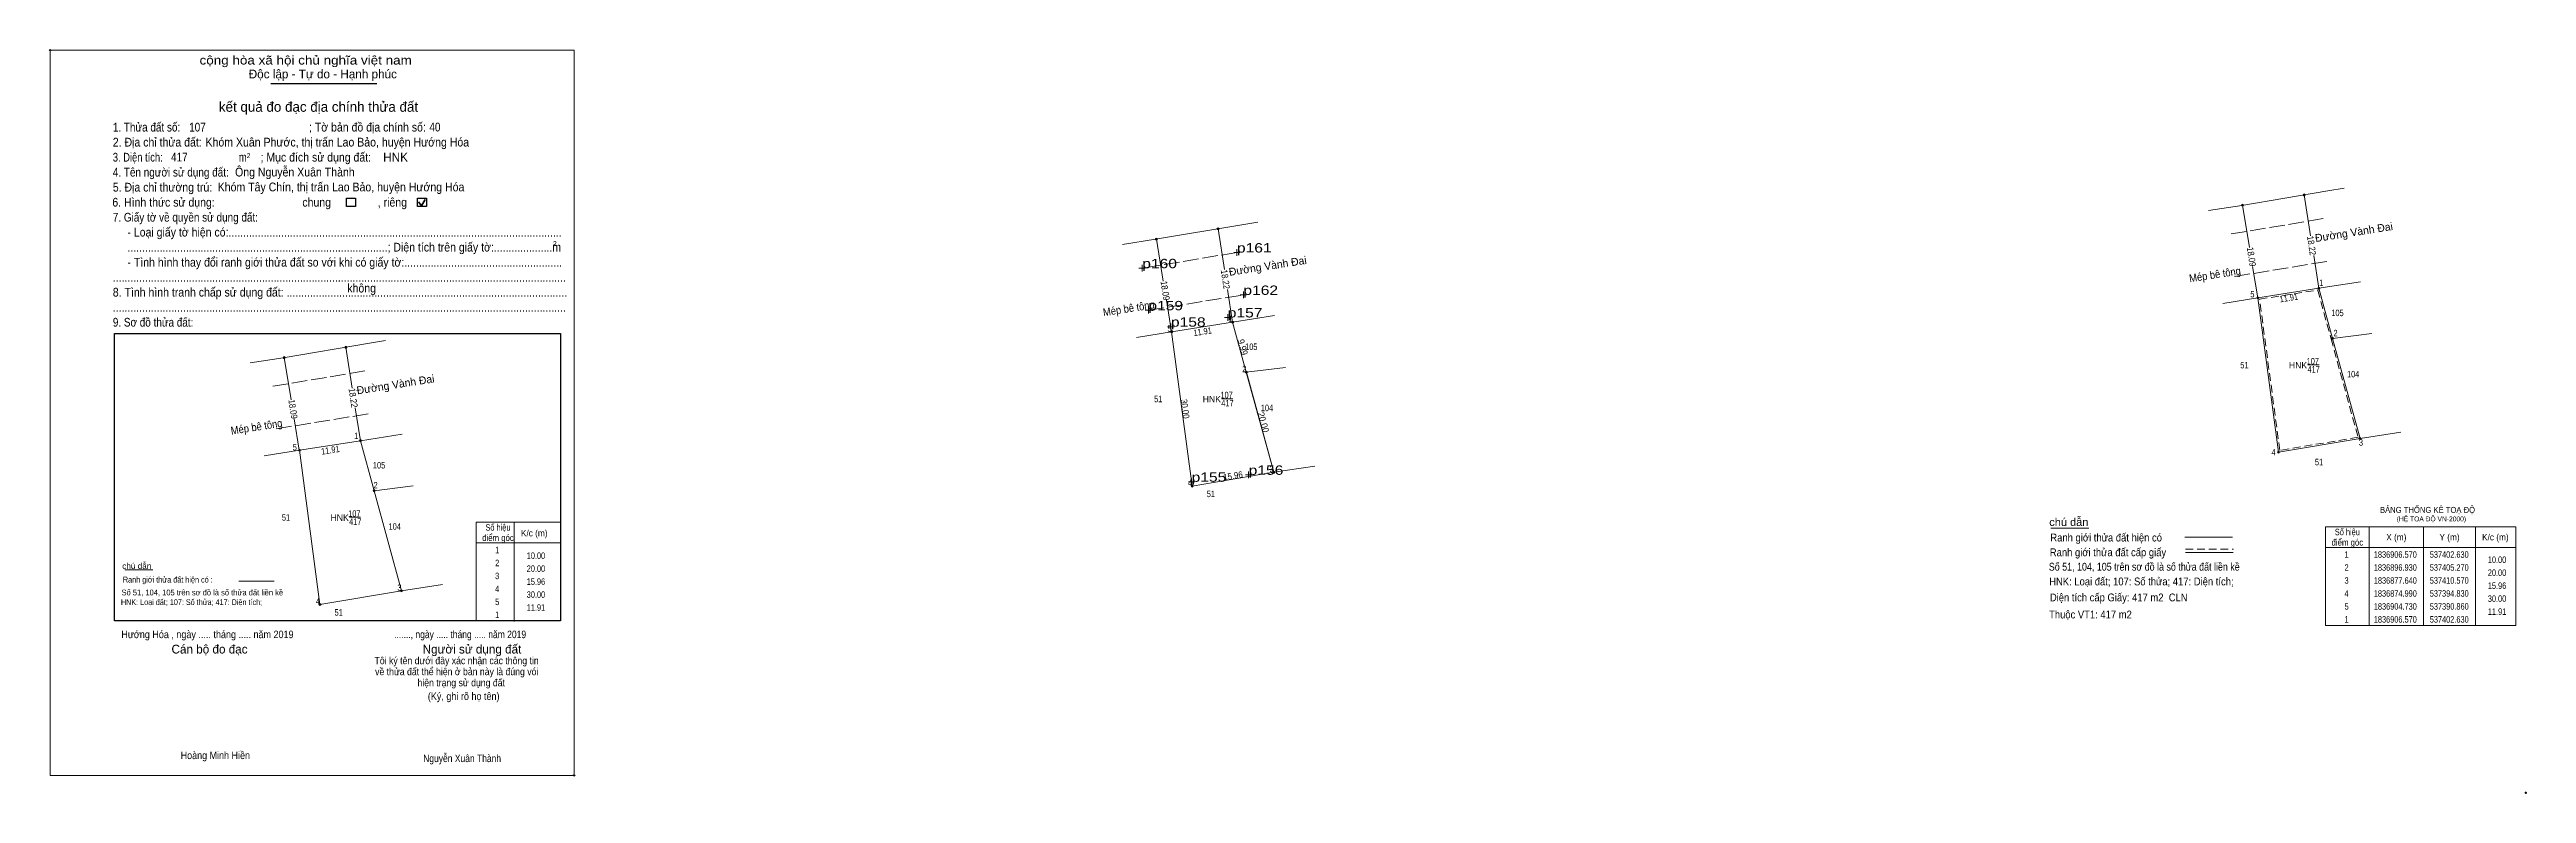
# Model space of a CAD drawing. Header units: metres. Extents: x 537174 to 537652, y 1836816 to 1836959.
import ezdxf
from ezdxf.enums import TextEntityAlignment as Align

# ---------------------------------------------------------------- set-up
doc = ezdxf.new("R2010")
doc.units = ezdxf.units.M
doc.header["$LTSCALE"] = 0.5
doc.header["$PDMODE"] = 32
doc.header["$PDSIZE"] = 0.25
doc.linetypes.add('LONG_DASHED', pattern=[7.5, 6, -1.5])
doc.linetypes.add('MEDIUM_DASHED', pattern=[4.5, 3, -1.5])
for name, color, linetype, lineweight in [('1', 7, 'Continuous', 13), ('10', 7, 'Continuous', 13), ('13', 7, 'Continuous', 13), ('15', 7, 'Continuous', 13), ('17', 7, 'Continuous', 13), ('2', 7, 'Continuous', 25), ('23', 7, 'Continuous', 13), ('6', 7, 'LONG_DASHED', 13), ('63', 7, 'Continuous', 13), ('7', 7, 'Continuous', 13)]:
    doc.layers.add(name, color=color, linetype=linetype, lineweight=lineweight)
doc.layers.add('12', color=7, linetype='Continuous')
doc.layers.add('36', color=7, linetype='Continuous')

msp = doc.modelspace()

# ---------------------------------------------------------------- hatches: boundary and pattern name
at = {"layer": '63'}
for points in [[(537609.52, 1836931.09, 1), (537609.12, 1836931.09, 1)], [(537597.63, 1836929.1, 1), (537597.23, 1836929.1, 1)], [(537388.12, 1836922.58, 1), (537387.72, 1836922.58, 1)], [(537400.01, 1836924.57, 1), (537399.61, 1836924.57, 1)], [(537600.57, 1836911.25, 1), (537600.17, 1836911.25, 1)], [(537612.34, 1836913.09, 1), (537611.94, 1836913.09, 1)], [(537402.83, 1836906.57, 1), (537402.43, 1836906.57, 1)], [(537231.78, 1836901.73, 1), (537231.38, 1836901.73, 1)], [(537391.06, 1836904.73, 1), (537390.66, 1836904.73, 1)], [(537614.99, 1836903.45, 1), (537614.59, 1836903.45, 1)], [(537219.89, 1836899.74, 1), (537219.49, 1836899.74, 1)], [(537405.48, 1836896.93, 1), (537405.08, 1836896.93, 1)], [(537222.83, 1836881.89, 1), (537222.43, 1836881.89, 1)], [(537234.6, 1836883.73, 1), (537234.2, 1836883.73, 1)], [(537620.28, 1836884.16, 1), (537619.88, 1836884.16, 1)], [(537410.77, 1836877.64, 1), (537410.37, 1836877.64, 1)], [(537604.54, 1836881.51, 1), (537604.14, 1836881.51, 1)], [(537237.25, 1836874.09, 1), (537236.85, 1836874.09, 1)], [(537395.03, 1836874.99, 1), (537394.63, 1836874.99, 1)], [(537242.54, 1836854.8, 1), (537242.14, 1836854.8, 1)], [(537226.8, 1836852.15, 1), (537226.4, 1836852.15, 1)]]:
    msp.add_hatch(color=256, dxfattribs=at).paths.add_polyline_path(points)

# ---------------------------------------------------------------- linework, layer by layer
at = {"layer": '1', "linetype": 'MEDIUM_DASHED'}
msp.add_lwpolyline([(537611.92, 1836912.75), (537614.49, 1836903.37), (537619.7, 1836884.4), (537604.6, 1836881.86), (537600.71, 1836911)], close=True, dxfattribs=at)
at = {"layer": '1'}
for points in [[(537402.63, 1836906.57), (537405.27, 1836896.93), (537410.57, 1836877.64), (537394.83, 1836874.99), (537390.86, 1836904.73)], [(537234.4, 1836883.73), (537237.04, 1836874.09), (537242.34, 1836854.8), (537226.6, 1836852.15), (537222.63, 1836881.89)]]:
    msp.add_lwpolyline(points, close=True, dxfattribs=at)
at = {"layer": '10'}
for p, q in [((537612.14, 1836913.09), (537614.78, 1836903.45)), ((537402.63, 1836906.57), (537405.27, 1836896.93)), ((537622.34, 1836904.38), (537614.78, 1836903.45)), ((537614.79, 1836903.45), (537620.08, 1836884.16)), ((537412.83, 1836897.86), (537405.27, 1836896.93)), ((537405.28, 1836896.93), (537410.57, 1836877.64)), ((537234.4, 1836883.73), (537237.04, 1836874.09)), ((537620.08, 1836884.16), (537627.97, 1836885.34)), ((537410.57, 1836877.64), (537418.46, 1836878.82)), ((537244.6, 1836875.02), (537237.04, 1836874.09)), ((537237.05, 1836874.09), (537242.34, 1836854.8)), ((537242.34, 1836854.8), (537250.23, 1836855.98))]:
    msp.add_line(p, q, dxfattribs=at)
at = {"layer": '13'}
for p, q in [((537610.03, 1836898.34), (537612.18, 1836898.34)), ((537400.52, 1836891.82), (537402.67, 1836891.82)), ((537232.29, 1836868.98), (537234.44, 1836868.98))]:
    msp.add_line(p, q, dxfattribs=at)
at = {"layer": '15'}
for p, q in [((537609.32, 1836931.09), (537610.55, 1836923.22)), ((537597.43, 1836929.1), (537598.76, 1836920.97)), ((537387.92, 1836922.58), (537389.25, 1836914.45)), ((537399.81, 1836924.57), (537401.04, 1836916.7)), ((537599.36, 1836917.3), (537600.35, 1836911.25)), ((537611.15, 1836919.41), (537612.14, 1836913.09)), ((537389.85, 1836910.78), (537390.84, 1836904.73)), ((537401.64, 1836912.89), (537402.63, 1836906.57)), ((537600.37, 1836911.25), (537604.34, 1836881.51)), ((537231.58, 1836901.73), (537232.81, 1836893.86)), ((537390.86, 1836904.73), (537394.83, 1836874.99)), ((537219.69, 1836899.74), (537221.02, 1836891.61)), ((537221.62, 1836887.94), (537222.61, 1836881.89)), ((537233.41, 1836890.05), (537234.4, 1836883.73)), ((537222.63, 1836881.89), (537226.6, 1836852.15)), ((537604.34, 1836881.51), (537620.08, 1836884.16)), ((537394.83, 1836874.99), (537410.57, 1836877.64)), ((537226.6, 1836852.15), (537242.34, 1836854.8))]:
    msp.add_line(p, q, dxfattribs=at)
at = {"layer": '17'}
for p, q in [((537560.46, 1836866.88), (537567.77, 1836866.88)), ((537188.96, 1836858.85), (537194.37, 1836858.85))]:
    msp.add_line(p, q, dxfattribs=at)
at = {"layer": '2'}
for p, q in [((537217.12, 1836952.57), (537237.55, 1836952.57)), ((537186.95, 1836904.38), (537272.97, 1836904.38)), ((537272.97, 1836904.38), (537272.97, 1836849.01))]:
    msp.add_line(p, q, dxfattribs=at)
at = {"layer": '2', "lineweight": 35}
for p, q in [((537245.62, 1836929.73), (537246.19, 1836928.99)), ((537246.19, 1836928.99), (537246.89, 1836930.24))]:
    msp.add_line(p, q, dxfattribs=at)
at = {"layer": '2', "lineweight": 13}
msp.add_lwpolyline([(537174.56, 1836958.98), (537275.6, 1836958.98), (537275.6, 1836819.23), (537174.56, 1836819.23)], close=True, dxfattribs=at)
at = {"layer": '2'}
for points in [[(537231.74, 1836930.48), (537233.48, 1836930.48), (537233.48, 1836928.86), (537231.74, 1836928.86)], [(537245.39, 1836930.48), (537247.13, 1836930.48), (537247.13, 1836928.86), (537245.39, 1836928.86)]]:
    msp.add_lwpolyline(points, close=True, dxfattribs=at)
msp.add_lwpolyline([(537272.97, 1836849.01), (537186.95, 1836849.01), (537186.95, 1836904.38)], dxfattribs=at)
for p in [(537174.56, 1836958.98), (537275.6, 1836819.23)]:
    msp.add_point(p, dxfattribs=at)
at = {"layer": '23'}
for p, q in [((537597.26, 1836929.07), (537613.89, 1836931.85)), ((537613.89, 1836931.85), (537617, 1836932.37)), ((537387.75, 1836922.55), (537404.38, 1836925.33)), ((537404.38, 1836925.33), (537407.49, 1836925.85)), ((537590.88, 1836928.06), (537597.26, 1836929.07)), ((537381.37, 1836921.54), (537387.75, 1836922.55)), ((537600.37, 1836911.25), (537593.59, 1836910.14)), ((537219.52, 1836899.71), (537236.15, 1836902.49)), ((537236.15, 1836902.49), (537239.26, 1836903.01)), ((537390.86, 1836904.73), (537384.08, 1836903.62)), ((537213.14, 1836898.7), (537219.52, 1836899.71)), ((537222.63, 1836881.89), (537215.85, 1836880.78))]:
    msp.add_line(p, q, dxfattribs=at)
for points in [[(537620.19, 1836914.35), (537612.14, 1836913.09), (537600.37, 1836911.25)], [(537410.68, 1836907.83), (537402.63, 1836906.57), (537390.86, 1836904.73)], [(537242.45, 1836884.99), (537234.4, 1836883.73), (537222.63, 1836881.89)]]:
    msp.add_lwpolyline(points, dxfattribs=at)
at = {"layer": '6'}
for p, q in [((537612.97, 1836926.52), (537594.71, 1836923.49)), ((537403.46, 1836920), (537385.2, 1836916.97)), ((537595.89, 1836915.38), (537614.21, 1836918.35)), ((537386.38, 1836908.86), (537404.7, 1836911.83)), ((537235.23, 1836897.16), (537216.97, 1836894.13)), ((537218.15, 1836886.02), (537236.47, 1836888.99))]:
    msp.add_line(p, q, dxfattribs=at)
at = {"layer": '6', "linetype": 'Continuous'}
for p, q in [((537586.27, 1836865.12), (537595.49, 1836865.12)), ((537586.41, 1836862.16), (537595.62, 1836862.16)), ((537210.93, 1836856.67), (537217.77, 1836856.67))]:
    msp.add_line(p, q, dxfattribs=at)
at = {"layer": '6', "linetype": 'MEDIUM_DASHED'}
msp.add_line((537586.41, 1836862.79), (537595.67, 1836862.79), dxfattribs=at)
at = {"layer": '6'}
msp.add_point((537652.06, 1836815.87), dxfattribs=at)
at = {"layer": '63'}
for p, q in [((537256.73, 1836868.01), (537272.97, 1836868.01)), ((537264.08, 1836867.91), (537264.08, 1836848.91)), ((537272.97, 1836868.01), (537272.97, 1836849.01)), ((537256.73, 1836864.01), (537272.97, 1836864.01)), ((537613.44, 1836863.13), (537650.14, 1836863.13)), ((537621.84, 1836867.13), (537621.84, 1836848.13)), ((537632.34, 1836867.13), (537632.34, 1836848.13)), ((537642.34, 1836867.13), (537642.34, 1836848.13))]:
    msp.add_line(p, q, dxfattribs=at)
msp.add_lwpolyline([(537272.97, 1836849.01), (537256.73, 1836849.01), (537256.73, 1836868.01)], dxfattribs=at)
msp.add_lwpolyline([(537613.44, 1836867.13), (537650.14, 1836867.13), (537650.14, 1836848.13), (537613.44, 1836848.13)], close=True, dxfattribs=at)
for centre in [(537609.32, 1836931.09), (537597.43, 1836929.1), (537387.92, 1836922.58), (537399.81, 1836924.57), (537600.37, 1836911.25), (537612.14, 1836913.09), (537402.63, 1836906.57), (537231.58, 1836901.73), (537390.86, 1836904.73), (537614.79, 1836903.45), (537219.69, 1836899.74), (537405.28, 1836896.93), (537222.63, 1836881.89), (537234.4, 1836883.73), (537620.08, 1836884.16), (537410.57, 1836877.64), (537604.34, 1836881.51), (537237.05, 1836874.09), (537394.83, 1836874.99), (537242.34, 1836854.8), (537226.6, 1836852.15)]:
    msp.add_circle(centre, 0.2, dxfattribs=at)
at = {"layer": '7'}
for p, q in [((537403.46, 1836919.38), (537403.46, 1836920.62)), ((537385.82, 1836916.97), (537384.57, 1836916.97)), ((537385.2, 1836916.34), (537385.2, 1836917.59)), ((537404.09, 1836920), (537402.84, 1836920)), ((537405.33, 1836911.83), (537404.08, 1836911.83)), ((537404.7, 1836911.2), (537404.7, 1836912.45)), ((537387.01, 1836908.86), (537385.76, 1836908.86)), ((537386.38, 1836908.24), (537386.38, 1836909.49)), ((537390.73, 1836905.08), (537390.73, 1836906.32)), ((537402.31, 1836907.48), (537401.07, 1836907.48)), ((537401.69, 1836906.85), (537401.69, 1836908.1)), ((537391.35, 1836905.7), (537390.1, 1836905.7)), ((537406.35, 1836877.15), (537405.1, 1836877.15)), ((537405.72, 1836876.53), (537405.72, 1836877.78)), ((537395.34, 1836875.81), (537394.09, 1836875.81)), ((537394.72, 1836875.18), (537394.72, 1836876.43))]:
    msp.add_line(p, q, dxfattribs=at)

# ---------------------------------------------------------------- texts
at = {"layer": '1', "width": 0.85}
for p in [(537611.145, 1836896.86), (537401.635, 1836890.34), (537233.405, 1836867.5)]:
    msp.add_text('417', height=1.25, dxfattribs=at).set_placement(p, align=Align.CENTER)
at = {"layer": '1'}
for s, height, width, p in [('BẢNG THỐNG KÊ TOẠ ĐỘ ', 1.159, 0.95, (537623.94, 1836869.81)), ('(HỆ TOẠ ĐỘ VN-2000)', 0.9374, 0.9, (537627.16, 1836868.18))]:
    msp.add_text(s, height=height, dxfattribs=dict(at, width=width)).set_placement(p)
at = {"layer": '12', "width": 1.25}
for s, p in [('p161', (537403.46, 1836920)), ('p160', (537385.2, 1836916.97)), ('p159', (537386.38, 1836908.86)), ('p162', (537404.7, 1836911.83)), ('p158', (537390.73, 1836905.7)), ('p157', (537401.69, 1836907.48)), ('p155', (537394.72, 1836875.81)), ('p156', (537405.72, 1836877.15))]:
    msp.add_text(s, height=1.8, dxfattribs=at).set_placement(p)
at = {"layer": '13'}
for s, width, p in [('105', 0.85, (537615.735, 1836907.73)), ('105', 0.85, (537406.225, 1836901.21)), ('51', 0.75, (537597.785, 1836897.67)), ('107', 0.85, (537610.975, 1836898.42)), ('104', 0.85, (537618.76, 1836895.93)), ('51', 0.75, (537388.275, 1836891.15)), ('107', 0.85, (537401.465, 1836891.9)), ('104', 0.85, (537409.25, 1836889.41)), ('105', 0.85, (537237.995, 1836878.37)), ('51', 0.75, (537612.175, 1836878.98)), ('51', 0.75, (537398.435, 1836872.85)), ('51', 0.75, (537220.045, 1836868.31)), ('107', 0.85, (537233.235, 1836869.06)), ('104', 0.85, (537241.02, 1836866.57)), ('51', 0.75, (537230.205, 1836850.01))]:
    msp.add_text(s, height=1.25, dxfattribs=dict(at, width=width)).set_placement(p, align=Align.CENTER)
for p in [(537608.125, 1836897.64), (537398.615, 1836891.12), (537230.385, 1836868.28)]:
    msp.add_text('HNK', height=1.25, dxfattribs=at).set_placement(p, align=Align.CENTER)
at = {"layer": '2'}
for s, height, width, p in [('cộng hòa xã hội chủ nghĩa việt nam', 1.686, 1.15, (537203.37, 1836956.22)), ('1. Thửa đất số:', 1.686, 0.85, (537186.64, 1836943.31)), ('107', 1.69, 0.85, (537201.36, 1836943.31)), ('; Tờ bản đồ địa chính số:', 1.686, 0.9, (537224.48, 1836943.31)), ('40', 1.69, 0.85, (537247.7, 1836943.33)), ('3. Diện tích:', 1.686, 0.8, (537186.64, 1836937.52)), ('2. Địa chỉ thửa đất:', 1.686, 0.9, (537186.64, 1836940.42)), ('417', 1.69, 0.85, (537197.87, 1836937.54)), ('Khóm Xuân Phước, thị trấn Lao Bảo, huyện Hướng Hóa', 1.69, 0.9, (537204.52, 1836940.42)), ('; Mục đích sử dụng đất:', 1.686, 0.9, (537215.13, 1836937.52)), ('4. Tên người sử dụng đất:', 1.686, 0.85, (537186.64, 1836934.63)), ('Ông Nguyễn Xuân Thành', 1.69, 0.9, (537210.22, 1836934.65)), ('m', 1.686, 0.8, (537210.95, 1836937.52)), ('2', 0.9636, 0.8, (537212.47, 1836938.19)), ('6. Hình thức sử dụng:', 1.686, 0.9, (537186.55, 1836928.84)), ('5. Địa chỉ thường trú:', 1.686, 0.9, (537186.64, 1836931.74)), ('Khóm Tây Chín, thị trấn Lao Bảo, huyện Hướng Hóa', 1.69, 0.9, (537206.87, 1836931.78)), ('chung                , riêng', 1.686, 0.9, (537223.2, 1836928.84)), ('7. Giấy tờ về quyền sử dụng đất:', 1.686, 0.85, (537186.64, 1836925.95)), ('     - Loại giấy tờ hiện có:..................................................................................................................', 1.686, 0.9, (537186.64, 1836923.07)), ('     .........................................................................................; Diện tích trên giấy tờ:....................m', 1.686, 0.9, (537186.64, 1836920.18)), ('2', 0.9636, 0.8, (537271.56, 1836921.24)), ('     - Tình hình thay đổi ranh giới thửa đất so với khi có giấy tờ:......................................................', 1.686, 0.9, (537186.64, 1836917.28)), ('8. Tình hình tranh chấp sử dụng đất: ................................................................................................', 1.686, 0.9, (537186.64, 1836911.5)), ('...........................................................................................................................................................', 1.686, 0.9, (537186.64, 1836914.39)), ('không', 1.687, 0.9, (537231.87, 1836912.29)), ('9. Sơ đồ thửa đất:', 1.686, 0.85, (537186.64, 1836905.71)), ('...........................................................................................................................................................', 1.686, 0.9, (537186.64, 1836908.6)), ('Hướng Hóa , ngày ..... tháng ..... năm 2019', 1.444, 0.9, (537188.29, 1836845.67)), ('......., ngày ..... tháng ..... năm 2019', 1.444, 0.85, (537240.9, 1836845.67)), ('(Ký, ghi rõ họ tên)', 1.446, 0.9, (537247.4, 1836833.76)), ('Hoàng Minh Hiền', 1.44, 0.9, (537199.72, 1836822.36)), ('Nguyễn Xuân Thành', 1.44, 0.85, (537246.51, 1836821.78))]:
    msp.add_text(s, height=height, dxfattribs=dict(at, width=width)).set_placement(p)
for s, height, p in [('Độc lập - Tự do - Hạnh phúc', 1.686, (537212.86, 1836953.56)), ('HNK', 1.69, (537238.79, 1836937.52)), ('Cán bộ đo đạc', 1.687, (537197.96, 1836842.71)), ('Người sử dụng đất', 1.686, (537246.4, 1836842.71))]:
    msp.add_text(s, height=height, dxfattribs=at).set_placement(p)
for s, height, p in [('kết quả đo đạc địa chính thửa đất', 1.928, (537226.31, 1836947.12)), ('.', 0.4819, (537275.5987, 1836818.96))]:
    msp.add_text(s, height=height, dxfattribs=at).set_placement(p, align=Align.CENTER)
at = {"layer": '2', "width": 0.9}
for s, p in [('Tôi ký tên dưới đây xác nhận các thông tin', (537252.955, 1836840.65)), ('về thửa đất thể hiện ở bản này là đúng vói', (537252.975, 1836838.53)), ('hiện trạng sử dụng đất', (537253.84, 1836836.39))]:
    msp.add_text(s, height=1.393, dxfattribs=at).set_placement(p, align=Align.CENTER)
at = {"layer": '36'}
for p in [(537619.0195, 1836923.177), (537409.5095, 1836916.657), (537241.2795, 1836893.817)]:
    msp.add_text('Đường Vành Đai', height=1.5, rotation=8.856, dxfattribs=at).set_placement(p, align=Align.CENTER)
at = {"layer": '36', "width": 0.9}
for p in [(537592.2145, 1836915.0135), (537382.7045, 1836908.4935), (537214.4745, 1836885.6535)]:
    msp.add_text('Mép bê tông', height=1.5, rotation=8.856, dxfattribs=at).set_placement(p, align=Align.CENTER)
at = {"layer": '6'}
for s, height, width, p in [('chú dẫn', 1.512, 1.05, (537560.14, 1836867.29)), ('Ranh giới thửa đất cấp giấy', 1.512, 0.9, (537560.25, 1836861.46)), ('Ranh giới thửa đất hiện có ', 1.512, 0.9, (537560.35, 1836864.3)), ('chú dẫn', 1.123, 1.05, (537188.46, 1836859.02)), ('Số 51, 104, 105 trên sơ đồ là số thửa đất liền kề', 1.51, 0.85, (537560.06, 1836858.68)), ('HNK: Loại đất; 107: Số thửa; 417: Diện tích;', 1.12, 0.9, (537188.2, 1836852.05)), ('Số 51, 104, 105 trên sơ đồ là số thửa đất liền kề', 1.12, 0.85, (537188.32, 1836853.91)), ('Ranh giới thửa đất hiện có :', 1.126, 0.9, (537188.58, 1836856.39)), ('HNK: Loại đất; 107: Số thửa; 417: Diện tích;', 1.51, 0.9, (537560.13, 1836855.84)), ('Diện tích cấp Giấy: 417 m2  CLN', 1.51, 0.9, (537560.26, 1836852.76)), ('Thuộc VT1: 417 m2', 1.51, 0.9, (537560.11, 1836849.47))]:
    msp.add_text(s, height=height, dxfattribs=dict(at, width=width)).set_placement(p)
at = {"layer": '63'}
for s, rotation, width, p in [('18.09', 278.842, 0.9, (537598.5223, 1836919.0711)), ('18.22', 278.842, 0.9, (537610.1331, 1836921.236)), ('18.22', 278.842, 0.9, (537400.6231, 1836914.7161)), ('18.09', 278.842, 0.9, (537389.0123, 1836912.5511)), ('11.91', 8.885, 0.85, (537606.4385, 1836910.6543)), ('11.91', 8.885, 0.85, (537396.9285, 1836904.1343)), ('9.99', 285.315, 0.95, (537403.9935, 1836901.5901)), ('18.09', 278.842, 0.9, (537220.7823, 1836889.7111)), ('18.22', 278.842, 0.9, (537232.3931, 1836891.876)), ('30.00', 277.603, 0.9, (537392.8513, 1836889.7777)), ('20.00', 285.363, 0.95, (537407.9674, 1836887.1106)), ('11.91', 8.885, 0.85, (537228.6985, 1836881.2943)), ('15.96', 9.557, 0.9, (537402.8062, 1836876.3376))]:
    msp.add_text(s, height=1.25, rotation=rotation, dxfattribs=dict(at, width=width)).set_placement(p, align=Align.CENTER)
for s, width, p in [(' 5', 0.8, (537599.73, 1836911.34)), (' 1', 0.75, (537612.99, 1836913.53)), (' 5', 0.8, (537390.86, 1836904.73)), (' 1', 0.75, (537402.63, 1836906.57)), (' 2', 0.85, (537615.76, 1836903.84)), (' 2', 0.85, (537405.27, 1836896.93)), (' 5', 0.8, (537222.14, 1836881.84)), (' 1', 0.75, (537234, 1836884.03)), (' 4', 0.85, (537603.81, 1836880.88)), (' 3', 0.8, (537620.66, 1836882.76)), (' 3', 0.8, (537410.57, 1836877.64)), (' 2', 0.85, (537237.73, 1836874.53)), (' 4', 0.85, (537394.83, 1836874.99)), ('20.00', 0.85, (537270.03, 1836858.44)), ('10.00', 0.85, (537270.03, 1836860.94)), ('20.00', 0.85, (537648.29, 1836857.66)), ('10.00', 0.85, (537648.29, 1836860.16)), (' 4', 0.85, (537226.6, 1836852.15)), (' 3', 0.8, (537242.34, 1836854.8)), ('30.00', 0.85, (537270.03, 1836853.44)), ('15.96', 0.85, (537270.03, 1836855.94)), ('30.00', 0.85, (537648.29, 1836852.66)), ('15.96', 0.85, (537648.29, 1836855.16)), ('11.91', 0.85, (537270.03, 1836850.94)), ('11.91', 0.85, (537648.29, 1836850.16))]:
    msp.add_text(s, height=1.25, dxfattribs=dict(at, width=width)).set_placement(p, align=Align.RIGHT)
for s, width, p in [('Số hiệu', 0.85, (537260.93, 1836866.39)), ('điểm góc', 0.9, (537260.93, 1836864.39)), (' 1', 0.75, (537260.58, 1836862.04)), ('K/c (m)', 0.95, (537267.925, 1836865.29)), ('điểm góc', 0.9, (537617.64, 1836863.51)), ('Số hiệu', 0.85, (537617.64, 1836865.51)), ('X (m)', 0.95, (537627.09, 1836864.51)), ('Y (m)', 0.95, (537637.345, 1836864.51)), ('K/c (m)', 0.95, (537646.185, 1836864.51)), (' 3', 0.8, (537260.575, 1836857.04)), (' 2', 0.85, (537260.585, 1836859.54)), (' 2', 0.85, (537617.295, 1836858.66)), (' 1', 0.75, (537617.29, 1836861.16)), ('1836906.570', 0.85, (537626.89, 1836861.16)), ('1836896.930', 0.85, (537626.89, 1836858.66)), ('537402.630', 0.85, (537637.29, 1836861.16)), ('537405.270', 0.85, (537637.29, 1836858.66)), (' 4', 0.85, (537260.58, 1836854.54)), (' 5', 0.8, (537260.585, 1836852.04)), (' 4', 0.85, (537617.29, 1836853.66)), (' 3', 0.8, (537617.285, 1836856.16)), ('1836877.640', 0.85, (537626.89, 1836856.16)), ('1836874.990', 0.85, (537626.89, 1836853.66)), ('537410.570', 0.85, (537637.29, 1836856.16)), ('537394.830', 0.85, (537637.29, 1836853.66)), (' 1', 0.75, (537260.58, 1836849.54)), (' 5', 0.8, (537617.295, 1836851.16)), (' 1', 0.75, (537617.29, 1836848.66)), ('1836904.730', 0.85, (537626.89, 1836851.16)), ('1836906.570', 0.85, (537626.89, 1836848.66)), ('537390.860', 0.85, (537637.29, 1836851.16)), ('537402.630', 0.85, (537637.29, 1836848.66))]:
    msp.add_text(s, height=1.25, dxfattribs=dict(at, width=width)).set_placement(p, align=Align.CENTER)

doc.saveas('drawing.dxf')
